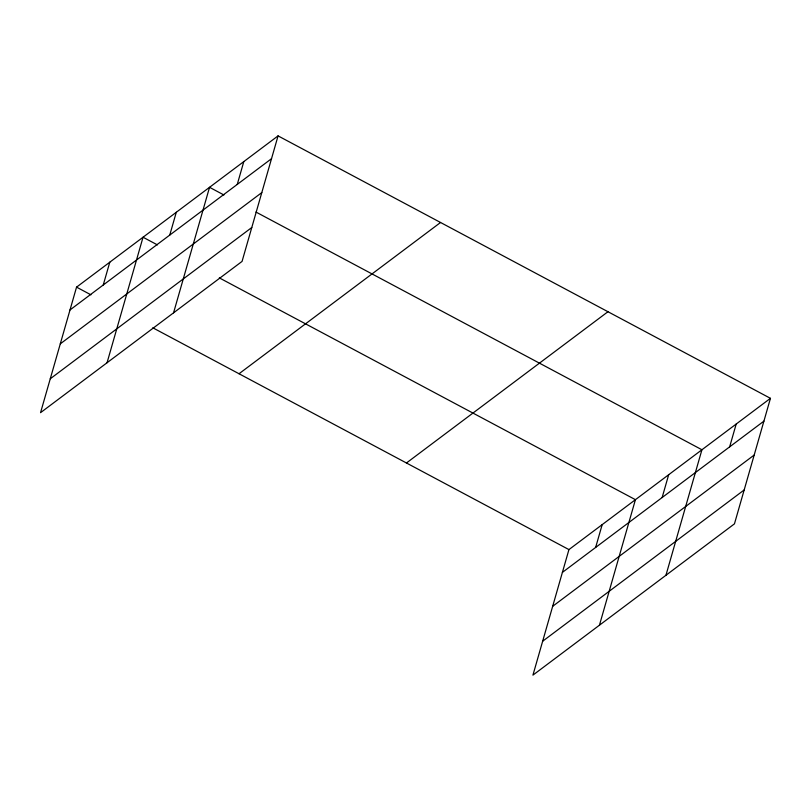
<?xml version="1.0" encoding="UTF-8"?>
<svg xmlns="http://www.w3.org/2000/svg" width="811" height="811" viewBox="0 0 811 811"><rect width="100%" height="100%" fill="white"/><g stroke="black" fill="none" stroke-linecap="round" stroke-linejoin="round"><path stroke-width="1.22" d="M278.061 135.883L76.548 287.145L40.55 412.667L242.063 261.406L278.061 135.883L770.45 398.333L734.452 523.855L532.939 675.117L568.937 549.594L770.45 398.333M103.25 284.996L109.789 262.186M107.052 362.75L143.04 237.228L157.415 244.892M169.752 235.078L176.291 212.269M173.554 312.833L209.542 187.311L223.917 194.975M237.258 184.411L243.807 161.592M595.639 547.445L602.178 524.636M599.441 625.2L635.429 499.677L219.315 277.879M662.141 497.528L668.68 474.719M665.943 575.283L701.931 449.76L255.972 212.056M729.647 446.861L736.195 424.041M69.999 309.954L271.523 158.692M60.288 343.854L261.801 192.592M50.272 378.778L251.785 227.506M239.032 373.749L440.545 222.488M406.443 462.99L607.966 311.718M562.388 572.404L763.911 421.142M552.676 606.304L754.189 455.042M542.66 641.227L744.174 489.956M76.548 287.145L90.913 294.809M152.813 327.796L568.937 549.594"/></g></svg>
